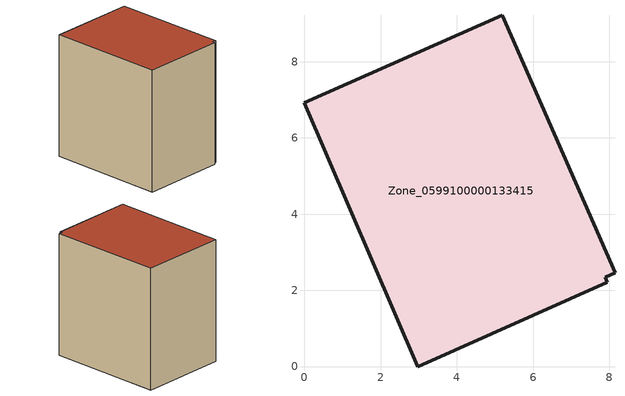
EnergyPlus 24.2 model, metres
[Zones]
Zone_0599100000133415
 floor ground (C_G): 8.15,2.46 7.89,2.34 7.96,2.21 2.98,0 0,6.93 5.19,9.22 z3.2
 wall outside (C_F): 8.15,2.46 5.19,9.22 0,6.93 2.98,0 7.96,2.21 7.89,2.34 8.15,2.46 z3.2:11.06
 roof outside (C_R): 7.89,2.34 8.15,2.46 5.19,9.22 0,6.93 2.98,0 7.96,2.21 z11.06
[BUILDING]
Pand.0599100000133415: North Axis=0; Terrain=City; Loads Convergence Tolerance Value=0.04; Temperature Convergence Tolerance Value=0.4; Solar Distribution=FullExterior; Maximum Number of Warmup Days=25; Minimum Number of Warmup Days=1
[Site:Location]
Rotterdam.The.Hague.AP_ZH_NLD Design_Conditions: Latitude=51.96; Longitude=4.45; Time Zone=1; Elevation=-4.5
[SITE:GROUNDTEMPERATURE:BUILDINGSURFACE]
18, 18, 18, 18, 18, 18, 18, 18, 18, 18, 18, 18
[MATERIAL] Thermal Absorptance=0.9; Solar Absorptance=0.7; Visible Absorptance=0.7
Name | Roughness | Thickness | Conductivity | Density | Specific Heat
G.TI.1946 | MediumSmooth | 0.15 | 1 | 540 | 1210
F.TI.1946 | Rough | 0.3 | 0.857143 | 1920 | 840
R.TI.1946 | MediumRough | 0.2 | 0.1 | 1500 | 1000
[CONSTRUCTION]
C_G: G.TI.1946
C_F: F.TI.1946
C_R: R.TI.1946
[ZONE]
Zone_0599100000133415: Type=1; Multiplier=1; Ceiling Height=Autocalculate; Volume=Autocalculate; Floor Area=autocalculate; Part of Total Floor Area=Yes
[ZONEINFILTRATION:DESIGNFLOWRATE]
Infil_Zone_0599100000133415: Zone or ZoneList or Space or SpaceList=Zone_0599100000133415; Schedule=AlwaysOn; Design Flow Rate Calculation Method=Flow/Area; Flow Rate per Floor Area=0.003; Constant Term Coefficient=1; Temperature Term Coefficient=0; Velocity Term Coefficient=0; Velocity Squared Term Coefficient=0
[HVACTEMPLATE:ZONE:IDEALLOADSAIRSYSTEM]
Zone_0599100000133415: Maximum Heating Supply Air Temperature=50; Minimum Cooling Supply Air Temperature=13; Maximum Heating Supply Air Humidity Ratio=0.0156; Minimum Cooling Supply Air Humidity Ratio=0.0077; Heating Limit=NoLimit; Cooling Limit=NoLimit; Dehumidification Control Type=ConstantSensibleHeatRatio; Cooling Sensible Heat Ratio=0.7; Dehumidification Setpoint=60; Humidification Control Type=None; Humidification Setpoint=30; Outdoor Air Method=None; Outdoor Air Flow Rate per Person=0.00944; Outdoor Air Flow Rate per Zone Floor Area=0; Outdoor Air Flow Rate per Zone=0; Demand Controlled Ventilation Type=None; Outdoor Air Economizer Type=NoEconomizer; Heat Recovery Type=None; Sensible Heat Recovery Effectiveness=0.7; Latent Heat Recovery Effectiveness=0.65
[ZONECONTROL:THERMOSTAT]
ThermostatControl_Zone_0599100000133415: Zone or ZoneList=Zone_0599100000133415; Control Type Schedule=DualSetpointControlType; Control 1=Thermostat_Zone_0599100000133415; Temperature Difference Between Cutout And Setpoint=0
[THERMOSTATSETPOINT:DUALSETPOINT]
Thermostat_Zone_0599100000133415: Heating Setpoint Temperature Schedule=HeatingSetpoint_Zone_0599100000133415; Cooling Setpoint Temperature Schedule=CoolingSetpoint_Zone_0599100000133415
[SCHEDULE:COMPACT]
HeatingSetpoint_Zone_0599100000133415: Through: 12/31, For: AllDays, Until: 24:00, 21
CoolingSetpoint_Zone_0599100000133415: Through: 12/31, For: AllDays, Until: 24:00, 24
DualSetpointControlType: Through: 12/31, For: AllDays, Until: 24:00, 4
AlwaysOn: Through: 12/31, For: AllDays, Until: 24:00, 1
